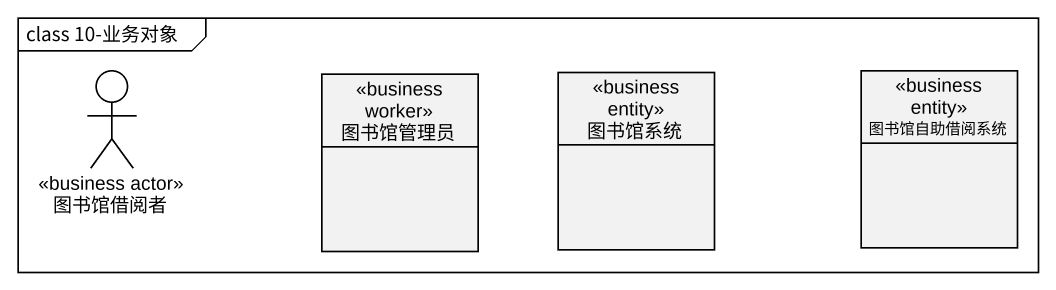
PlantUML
@startuml
mainframe class 10-业务对象
allowmixing
hide circle
hide empty members
actor 图书馆借阅者 <<business actor>>
class 图书馆管理员 <<business worker>>
class 图书馆系统 <<business entity>>
class 图书馆自助借阅系统 <<business entity>>
@enduml
